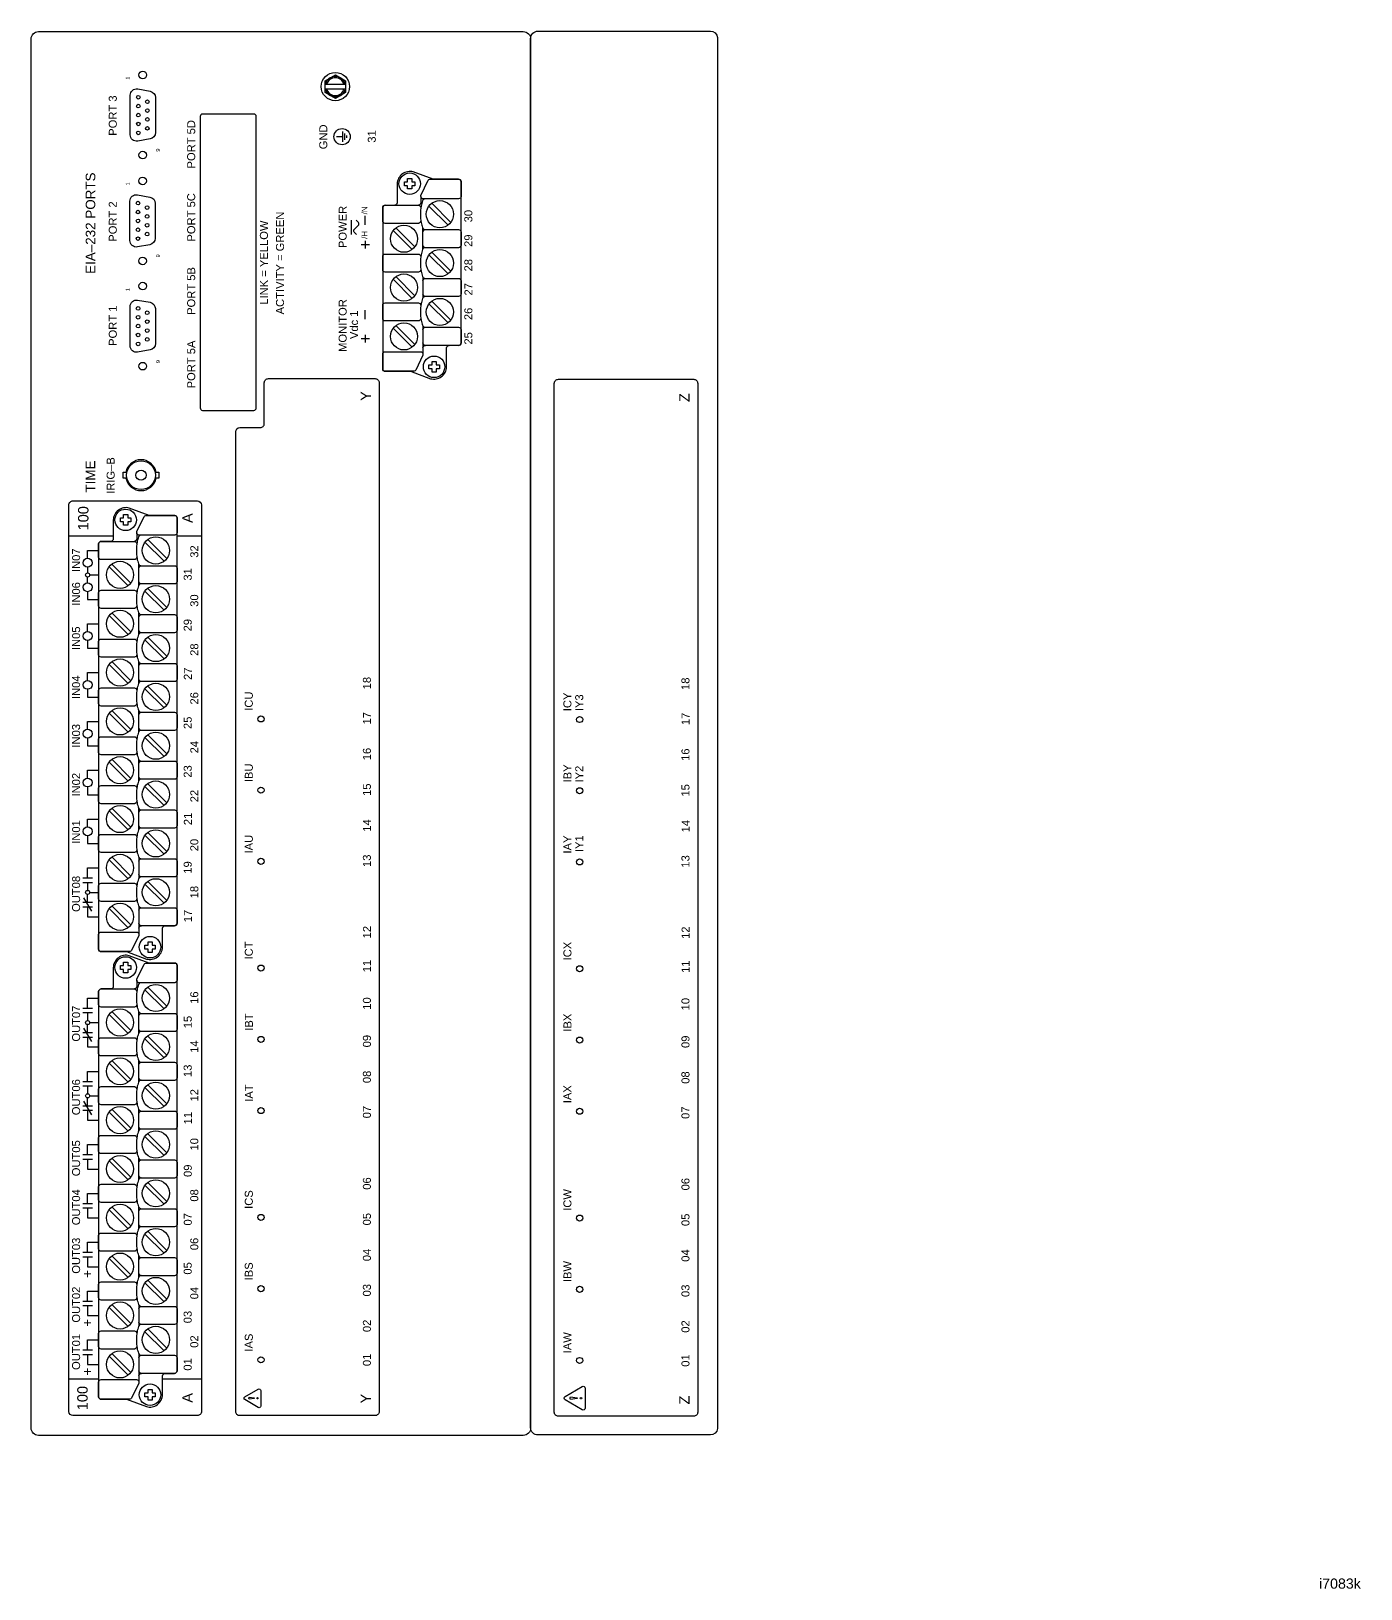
# Model space of a CAD drawing. Header units: inches. Extents: x 3.6 to 47, y 1 to 34.5.
# Drawn here: x 30.61 to 46.96, y 1.04 to 20.18 of the extents above; entities that cross this region are included whole.
import ezdxf
from ezdxf.enums import TextEntityAlignment as Align

# ---------------------------------------------------------------- set-up
doc = ezdxf.new("R2010")
doc.units = ezdxf.units.IN
doc.header["$MEASUREMENT"] = 0
doc.layers.add('5.0_____[DWG]', color=7, linetype='Continuous')
doc.styles.add('Arial', font='arial.ttf')

msp = doc.modelspace()

# ---------------------------------------------------------------- linework, layer by layer
at = {"layer": '5.0_____[DWG]', "flags": 128}
for points in [[(30.612, 3.014), (30.612, 20.084, -0.414214), (30.702, 20.174), (36.662, 20.174, -0.414214), (36.752, 20.084), (36.752, 3.014, -0.414214), (36.662, 2.924), (30.702, 2.924, -0.414214)], [(36.752, 3.02), (36.752, 20.09, -0.414214), (36.842, 20.18), (38.962, 20.18, -0.377572), (39.052, 20.1), (39.052, 3.01, -0.377563), (38.962, 2.93), (36.842, 2.93, -0.414214)], [(31.83, 18.906), (31.83, 19.391, -0.46318), (31.922, 19.469), (32.076, 19.441, -0.363045), (32.141, 19.364), (32.141, 18.933, -0.360245), (32.076, 18.856), (31.922, 18.828, -0.463312)], [(35.898, 18.333), (35.898, 18.149, -0.414214), (35.868, 18.119), (35.431, 18.119, -0.390527), (35.403, 18.149), (35.403, 18.161), (35.493, 18.347, -0.241514), (35.512, 18.36), (35.868, 18.36, -0.422157)], [(31.826, 17.606), (31.826, 18.09, -0.46318), (31.919, 18.168), (32.072, 18.141, -0.363045), (32.137, 18.063), (32.137, 17.633, -0.360245), (32.072, 17.555), (31.919, 17.528, -0.463312)], [(31.829, 16.313), (31.829, 16.797, -0.46318), (31.921, 16.875), (32.074, 16.848, -0.363045), (32.14, 16.77), (32.14, 16.34, -0.360245), (32.075, 16.262), (31.921, 16.235, -0.463312)], [(31.076, 3.218), (31.076, 14.358, -0.414222), (31.126, 14.408), (32.656, 14.408, -0.414132), (32.706, 14.358), (32.706, 3.218, -0.414295), (32.656, 3.168), (31.126, 3.168, -0.414205)], [(32.376, 9.187, 0.414213), (32.406, 9.217), (32.407, 14.198, 0.414214), (32.377, 14.228), (32.064, 14.228), (31.819, 14.319, 0.480048), (31.621, 14.174), (31.621, 13.94, -0.414214), (31.591, 13.91), (31.472, 13.91, 0.414212), (31.442, 13.88), (31.442, 13.88), (31.442, 8.899, 0.414215), (31.472, 8.869), (31.785, 8.869), (32.03, 8.778, 0.47859), (32.228, 8.923), (32.228, 9.157, -0.414214), (32.258, 9.187)], [(32.406, 14.202), (32.407, 14.017, -0.414214), (32.377, 13.987), (31.939, 13.987, -0.390527), (31.911, 14.017), (31.911, 14.03), (32.001, 14.215, -0.241514), (32.021, 14.228), (32.377, 14.228, -0.422157)], [(32.376, 3.687, 0.414213), (32.406, 3.717), (32.407, 8.698, 0.414214), (32.377, 8.728), (32.064, 8.728), (31.819, 8.819, 0.480048), (31.621, 8.674), (31.621, 8.44, -0.414214), (31.591, 8.41), (31.472, 8.41, 0.414212), (31.442, 8.38), (31.442, 8.38), (31.442, 3.399, 0.414215), (31.472, 3.369), (31.785, 3.369), (32.03, 3.278, 0.47859), (32.228, 3.423), (32.228, 3.657, -0.414214), (32.258, 3.687)], [(32.406, 8.702), (32.407, 8.517, -0.414214), (32.377, 8.487), (31.939, 8.487, -0.390527), (31.911, 8.517), (31.911, 8.53), (32.001, 8.715, -0.241514), (32.021, 8.728), (32.377, 8.728, -0.422157)]]:
    msp.add_lwpolyline(points, format="xyb", close=True, dxfattribs=at)
at = {"layer": '5.0_____[DWG]'}
msp.add_lwpolyline([(34.352, 19.354), (34.227, 19.426), (34.227, 19.571), (34.352, 19.643), (34.477, 19.571), (34.477, 19.426)], close=True, dxfattribs=at)
for points in [[(34.477, 19.525), (34.227, 19.525)], [(34.227, 19.471), (34.477, 19.471)], [(34.445, 18.883), (34.365, 18.883)], [(34.445, 18.821), (34.445, 18.946)], [(34.47, 18.844), (34.47, 18.923)], [(34.495, 18.869), (34.495, 18.898)], [(34.549, 17.681), (34.549, 17.859)], [(31.791, 14.685), (31.745, 14.685), (31.745, 14.761), (31.79, 14.761)], [(32.136, 14.761), (32.181, 14.761), (32.181, 14.685), (32.136, 14.685)]]:
    msp.add_lwpolyline(points, dxfattribs=at)
for points in [[(34.474, 19.525, 0.802179), (34.229, 19.525)], [(34.458, 19.525, 0.776676), (34.245, 19.525)], [(34.23, 19.471, 0.802175), (34.475, 19.471, 0.802175)], [(34.245, 19.471, 0.779376), (34.458, 19.471)], [(32.72, 15.52), (33.35, 15.52, 0.414164), (33.38, 15.55), (33.38, 19.13, 0.414197), (33.35, 19.16), (32.72, 19.16, 0.414263), (32.69, 19.13), (32.69, 15.55, 0.41423), (32.72, 15.52, 0.462293)], [(34.611, 17.681), (34.582, 17.711, -0.328455), (34.586, 17.745), (34.634, 17.793, 0.339292), (34.638, 17.827), (34.607, 17.859)], [(32.149, 14.761, 0.820361), (31.777, 14.761)], [(31.778, 14.685, 0.815611), (32.149, 14.685)]]:
    msp.add_lwpolyline(points, format="xyb", dxfattribs=at)
at = {"layer": '5.0_____[DWG]', "flags": 128}
for points in [[(35.868, 16.318, 0.414213), (35.898, 16.348), (35.898, 18.33, 0.414214), (35.868, 18.36), (35.555, 18.36), (35.31, 18.45, 0.480048), (35.112, 18.305), (35.112, 18.071, -0.414214), (35.082, 18.041)], [(35.403, 17.856), (35.403, 17.848, -0.414214), (35.373, 17.818), (34.964, 17.818, -0.414214), (34.934, 17.848), (34.934, 18.011, -0.414214), (34.964, 18.041), (35.373, 18.041, -0.414214), (35.403, 18.011), (35.403, 18.004)], [(34.964, 18.041, 0.414212), (34.934, 18.011), (34.934, 16.03, 0.414215), (34.964, 16), (35.277, 16), (35.522, 15.909, 0.47859), (35.72, 16.054), (35.72, 16.288, -0.414214), (35.75, 16.318)], [(35.403, 18.149), (35.403, 18.071, -0.414214), (35.373, 18.041)], [(35.451, 18.119, 0.127742), (35.435, 18.111, 0.081668), (35.425, 18.095, 0.0591), (35.406, 18.031, 0.034646), (35.399, 17.93, 0.03436), (35.406, 17.829, 0.0591), (35.425, 17.766, 0.081668), (35.435, 17.75, 0.191033), (35.459, 17.741)], [(35.429, 17.711, -0.414214), (35.459, 17.741), (35.868, 17.741, -0.414214), (35.898, 17.711), (35.898, 17.549, -0.414214), (35.868, 17.519), (35.459, 17.519, -0.414214), (35.429, 17.549)], [(35.403, 17.256), (35.403, 17.248, -0.414214), (35.373, 17.218), (34.964, 17.218, -0.414214), (34.934, 17.248), (34.934, 17.411, -0.414214), (34.964, 17.441), (35.373, 17.441, -0.414214), (35.403, 17.411), (35.403, 17.404)], [(35.459, 17.519, 0.191033), (35.435, 17.511, 0.081668), (35.425, 17.495, 0.0591), (35.406, 17.431, 0.034646), (35.399, 17.33, 0.03436), (35.406, 17.229, 0.0591), (35.425, 17.166, 0.081668), (35.435, 17.15, 0.191033), (35.459, 17.141)], [(35.429, 17.111, -0.414214), (35.459, 17.141), (35.868, 17.141, -0.414214), (35.898, 17.111), (35.898, 16.949, -0.414214), (35.868, 16.919), (35.459, 16.919, -0.414214), (35.429, 16.949)], [(35.459, 16.919, 0.191033), (35.435, 16.91, 0.081668), (35.425, 16.894, 0.0591), (35.406, 16.831, 0.034646), (35.399, 16.729, 0.03436), (35.406, 16.628, 0.0591), (35.425, 16.565, 0.081668), (35.435, 16.549, 0.191033), (35.459, 16.541)], [(35.403, 16.656), (35.403, 16.648, -0.414214), (35.373, 16.618), (34.964, 16.618, -0.414214), (34.934, 16.648), (34.934, 16.81, -0.414214), (34.964, 16.84), (35.373, 16.84, -0.414214), (35.403, 16.81), (35.403, 16.804)], [(35.429, 16.557), (35.429, 16.199), (35.34, 16.013, -0.241986), (35.32, 16), (34.964, 16, -0.422157), (34.934, 16.027), (34.934, 16.211, -0.414214), (34.964, 16.241), (35.401, 16.241, -0.390527), (35.429, 16.211)], [(35.429, 16.511, -0.414214), (35.459, 16.541), (35.868, 16.541, -0.414214), (35.898, 16.511), (35.898, 16.348, -0.414214), (35.868, 16.318), (35.459, 16.318, -0.414214), (35.429, 16.348)], [(35.429, 16.288, -0.414214), (35.459, 16.318)], [(33.529, 15.91), (34.84, 15.91, -0.414214), (34.89, 15.86), (34.89, 3.217, -0.414214), (34.84, 3.167), (33.178, 3.167, -0.414214), (33.128, 3.217), (33.128, 15.258, -0.411506), (33.178, 15.308), (33.429, 15.308, 0.415274), (33.479, 15.358), (33.479, 15.86, -0.415545), (33.529, 15.91)], [(31.911, 14.017), (31.911, 13.94, -0.414214), (31.881, 13.91)], [(31.959, 13.987, 0.127742), (31.944, 13.98, 0.081668), (31.934, 13.964, 0.0591), (31.914, 13.9, 0.034646), (31.907, 13.799, 0.03436), (31.914, 13.698, 0.0591), (31.934, 13.634, 0.081668), (31.944, 13.619, 0.191033), (31.968, 13.61)], [(31.911, 13.725), (31.911, 13.717, -0.414214), (31.881, 13.687), (31.472, 13.687, -0.414214), (31.442, 13.717), (31.442, 13.88, -0.414214), (31.472, 13.91), (31.881, 13.91, -0.414214), (31.911, 13.88), (31.911, 13.873)], [(31.938, 13.58, -0.414214), (31.968, 13.61), (32.376, 13.61, -0.414214), (32.406, 13.58), (32.406, 13.417, -0.414214), (32.376, 13.387), (31.968, 13.387, -0.414214), (31.938, 13.417)], [(31.911, 13.125), (31.911, 13.117, -0.414214), (31.881, 13.087), (31.472, 13.087, -0.414214), (31.442, 13.117), (31.442, 13.28, -0.414214), (31.472, 13.31), (31.881, 13.31, -0.414214), (31.911, 13.28), (31.911, 13.273)], [(31.968, 13.388, 0.191033), (31.944, 13.38, 0.081668), (31.934, 13.364, 0.0591), (31.914, 13.3, 0.034646), (31.907, 13.199, 0.03436), (31.914, 13.098, 0.0591), (31.934, 13.034, 0.081668), (31.944, 13.019, 0.191033), (31.968, 13.01)], [(31.938, 12.98, -0.414214), (31.968, 13.01), (32.376, 13.01, -0.414214), (32.406, 12.98), (32.406, 12.817, -0.414214), (32.376, 12.787), (31.968, 12.787, -0.414214), (31.938, 12.817)], [(31.911, 12.525), (31.911, 12.517, -0.414214), (31.881, 12.487), (31.472, 12.487, -0.414214), (31.442, 12.517), (31.442, 12.68, -0.414214), (31.472, 12.71), (31.881, 12.71, -0.414214), (31.911, 12.68), (31.911, 12.673)], [(31.968, 12.788, 0.191033), (31.944, 12.78, 0.081668), (31.934, 12.764, 0.0591), (31.914, 12.7, 0.034646), (31.907, 12.599, 0.03436), (31.914, 12.498, 0.0591), (31.934, 12.434, 0.081668), (31.944, 12.419, 0.191033), (31.968, 12.41)], [(31.938, 12.38, -0.414214), (31.968, 12.41), (32.376, 12.41, -0.414214), (32.406, 12.38), (32.406, 12.217, -0.414214), (32.376, 12.187), (31.968, 12.187, -0.414214), (31.938, 12.217)], [(31.911, 11.925), (31.911, 11.917, -0.414214), (31.881, 11.887), (31.472, 11.887, -0.414214), (31.442, 11.917), (31.442, 12.08, -0.414214), (31.472, 12.11), (31.881, 12.11, -0.414214), (31.911, 12.08), (31.911, 12.073)], [(31.968, 12.188, 0.191033), (31.944, 12.18, 0.081668), (31.934, 12.164, 0.0591), (31.914, 12.1, 0.034646), (31.907, 11.999, 0.03436), (31.914, 11.898, 0.0591), (31.934, 11.834, 0.081668), (31.944, 11.819, 0.191033), (31.968, 11.81)], [(31.938, 11.78, -0.414214), (31.968, 11.81), (32.376, 11.81, -0.414214), (32.406, 11.78), (32.406, 11.617, -0.414214), (32.376, 11.587), (31.968, 11.587, -0.414214), (31.938, 11.617)], [(31.911, 11.325), (31.911, 11.317, -0.414214), (31.881, 11.287), (31.472, 11.287, -0.414214), (31.442, 11.317), (31.442, 11.48, -0.414214), (31.472, 11.51), (31.881, 11.51, -0.414214), (31.911, 11.48), (31.911, 11.473)], [(31.968, 11.588, 0.191033), (31.944, 11.58, 0.081668), (31.934, 11.564, 0.0591), (31.914, 11.5, 0.034646), (31.907, 11.399, 0.03436), (31.914, 11.298, 0.0591), (31.934, 11.234, 0.081668), (31.944, 11.219, 0.191033), (31.968, 11.21)], [(31.938, 11.18, -0.414214), (31.968, 11.21), (32.376, 11.21, -0.414214), (32.406, 11.18), (32.406, 11.017, -0.414214), (32.376, 10.987), (31.968, 10.987, -0.414214), (31.938, 11.017)], [(31.968, 10.988, 0.191033), (31.944, 10.98, 0.081668), (31.934, 10.964, 0.0591), (31.914, 10.9, 0.034646), (31.907, 10.799, 0.03436), (31.914, 10.698, 0.0591), (31.934, 10.634, 0.081668), (31.944, 10.619, 0.191033), (31.968, 10.61)], [(31.911, 10.725), (31.911, 10.717, -0.414214), (31.881, 10.687), (31.472, 10.687, -0.414214), (31.442, 10.717), (31.442, 10.88, -0.414214), (31.472, 10.91), (31.881, 10.91, -0.414214), (31.911, 10.88), (31.911, 10.873)], [(31.938, 10.58, -0.414214), (31.968, 10.61), (32.376, 10.61, -0.414214), (32.406, 10.58), (32.406, 10.417, -0.414214), (32.376, 10.387), (31.968, 10.387, -0.414214), (31.938, 10.417)], [(31.968, 10.388, 0.191033), (31.944, 10.38, 0.081668), (31.934, 10.364, 0.0591), (31.914, 10.3, 0.034646), (31.907, 10.199, 0.03436), (31.914, 10.098, 0.0591), (31.934, 10.034, 0.081668), (31.944, 10.019, 0.191033), (31.968, 10.01)], [(31.911, 10.125), (31.911, 10.117, -0.414214), (31.881, 10.087), (31.472, 10.087, -0.414214), (31.442, 10.117), (31.442, 10.28, -0.414214), (31.472, 10.31), (31.881, 10.31, -0.414214), (31.911, 10.28), (31.911, 10.273)], [(31.938, 9.98, -0.414214), (31.968, 10.01), (32.376, 10.01, -0.414214), (32.406, 9.98), (32.406, 9.817, -0.414214), (32.376, 9.787), (31.968, 9.787, -0.414214), (31.938, 9.817)], [(31.968, 9.787, 0.191033), (31.944, 9.779, 0.081668), (31.934, 9.763, 0.0591), (31.914, 9.699, 0.034646), (31.907, 9.598, 0.03436), (31.914, 9.497, 0.0591), (31.934, 9.433, 0.081668), (31.944, 9.418, 0.191033), (31.968, 9.409)], [(31.911, 9.524), (31.911, 9.516, -0.414214), (31.881, 9.486), (31.472, 9.486, -0.414214), (31.442, 9.516), (31.442, 9.679, -0.414214), (31.472, 9.709), (31.881, 9.709, -0.414214), (31.911, 9.679), (31.911, 9.672)], [(31.938, 9.426), (31.938, 9.068), (31.848, 8.882, -0.241986), (31.828, 8.869), (31.472, 8.869, -0.422157), (31.442, 8.896), (31.442, 9.08, -0.414214), (31.472, 9.11), (31.909, 9.11, -0.390527), (31.938, 9.08)], [(31.938, 9.379, -0.414214), (31.968, 9.409), (32.376, 9.409, -0.414214), (32.406, 9.379), (32.406, 9.217, -0.414214), (32.376, 9.187), (31.968, 9.187, -0.414214), (31.938, 9.217)], [(31.938, 9.157, -0.414214), (31.968, 9.187)], [(31.911, 8.517), (31.911, 8.44, -0.414214), (31.881, 8.41)], [(31.959, 8.487, 0.127742), (31.944, 8.48, 0.081668), (31.934, 8.464, 0.0591), (31.914, 8.4, 0.034646), (31.907, 8.299, 0.03436), (31.914, 8.198, 0.0591), (31.934, 8.134, 0.081668), (31.944, 8.119, 0.191033), (31.968, 8.11)], [(31.911, 8.225), (31.911, 8.217, -0.414214), (31.881, 8.187), (31.472, 8.187, -0.414214), (31.442, 8.217), (31.442, 8.38, -0.414214), (31.472, 8.41), (31.881, 8.41, -0.414214), (31.911, 8.38), (31.911, 8.373)], [(31.938, 8.08, -0.414214), (31.968, 8.11), (32.376, 8.11, -0.414214), (32.406, 8.08), (32.406, 7.917, -0.414214), (32.376, 7.887), (31.968, 7.887, -0.414214), (31.938, 7.917)], [(31.968, 7.888, 0.191033), (31.944, 7.88, 0.081668), (31.934, 7.864, 0.0591), (31.914, 7.8, 0.034646), (31.907, 7.699, 0.03436), (31.914, 7.598, 0.0591), (31.934, 7.534, 0.081668), (31.944, 7.519, 0.191033), (31.968, 7.51)], [(31.911, 7.625), (31.911, 7.617, -0.414214), (31.881, 7.587), (31.472, 7.587, -0.414214), (31.442, 7.617), (31.442, 7.78, -0.414214), (31.472, 7.81), (31.881, 7.81, -0.414214), (31.911, 7.78), (31.911, 7.773)], [(31.938, 7.48, -0.414214), (31.968, 7.51), (32.376, 7.51, -0.414214), (32.406, 7.48), (32.406, 7.317, -0.414214), (32.376, 7.287), (31.968, 7.287, -0.414214), (31.938, 7.317)], [(31.968, 7.288, 0.191033), (31.944, 7.28, 0.081668), (31.934, 7.264, 0.0591), (31.914, 7.2, 0.034646), (31.907, 7.099, 0.03436), (31.914, 6.998, 0.0591), (31.934, 6.934, 0.081668), (31.944, 6.919, 0.191033), (31.968, 6.91)], [(31.911, 7.025), (31.911, 7.017, -0.414214), (31.881, 6.987), (31.472, 6.987, -0.414214), (31.442, 7.017), (31.442, 7.18, -0.414214), (31.472, 7.21), (31.881, 7.21, -0.414214), (31.911, 7.18), (31.911, 7.173)], [(31.938, 6.88, -0.414214), (31.968, 6.91), (32.376, 6.91, -0.414214), (32.406, 6.88), (32.406, 6.717, -0.414214), (32.376, 6.687), (31.968, 6.687, -0.414214), (31.938, 6.717)], [(31.911, 6.425), (31.911, 6.417, -0.414214), (31.881, 6.387), (31.472, 6.387, -0.414214), (31.442, 6.417), (31.442, 6.58, -0.414214), (31.472, 6.61), (31.881, 6.61, -0.414214), (31.911, 6.58), (31.911, 6.573)], [(31.968, 6.688, 0.191033), (31.944, 6.68, 0.081668), (31.934, 6.664, 0.0591), (31.914, 6.6, 0.034646), (31.907, 6.499, 0.03436), (31.914, 6.398, 0.0591), (31.934, 6.334, 0.081668), (31.944, 6.319, 0.191033), (31.968, 6.31)], [(31.938, 6.28, -0.414214), (31.968, 6.31), (32.376, 6.31, -0.414214), (32.406, 6.28), (32.406, 6.117, -0.414214), (32.376, 6.087), (31.968, 6.087, -0.414214), (31.938, 6.117)], [(31.911, 5.825), (31.911, 5.817, -0.414214), (31.881, 5.787), (31.472, 5.787, -0.414214), (31.442, 5.817), (31.442, 5.98, -0.414214), (31.472, 6.01), (31.881, 6.01, -0.414214), (31.911, 5.98), (31.911, 5.973)], [(31.968, 6.088, 0.191033), (31.944, 6.08, 0.081668), (31.934, 6.064, 0.0591), (31.914, 6, 0.034646), (31.907, 5.899, 0.03436), (31.914, 5.798, 0.0591), (31.934, 5.734, 0.081668), (31.944, 5.719, 0.191033), (31.968, 5.71)], [(31.938, 5.68, -0.414214), (31.968, 5.71), (32.376, 5.71, -0.414214), (32.406, 5.68), (32.406, 5.517, -0.414214), (32.376, 5.487), (31.968, 5.487, -0.414214), (31.938, 5.517)], [(31.911, 5.225), (31.911, 5.217, -0.414214), (31.881, 5.187), (31.472, 5.187, -0.414214), (31.442, 5.217), (31.442, 5.38, -0.414214), (31.472, 5.41), (31.881, 5.41, -0.414214), (31.911, 5.38), (31.911, 5.373)], [(31.968, 5.488, 0.191033), (31.944, 5.48, 0.081668), (31.934, 5.464, 0.0591), (31.914, 5.4, 0.034646), (31.907, 5.299, 0.03436), (31.914, 5.198, 0.0591), (31.934, 5.134, 0.081668), (31.944, 5.119, 0.191033), (31.968, 5.11)], [(31.938, 5.08, -0.414214), (31.968, 5.11), (32.376, 5.11, -0.414214), (32.406, 5.08), (32.406, 4.917, -0.414214), (32.376, 4.887), (31.968, 4.887, -0.414214), (31.938, 4.917)], [(31.911, 4.625), (31.911, 4.617, -0.414214), (31.881, 4.587), (31.472, 4.587, -0.414214), (31.442, 4.617), (31.442, 4.78, -0.414214), (31.472, 4.81), (31.881, 4.81, -0.414214), (31.911, 4.78), (31.911, 4.773)], [(31.968, 4.888, 0.191033), (31.944, 4.88, 0.081668), (31.934, 4.864, 0.0591), (31.914, 4.8, 0.034646), (31.907, 4.699, 0.03436), (31.914, 4.598, 0.0591), (31.934, 4.534, 0.081668), (31.944, 4.519, 0.191033), (31.968, 4.51)], [(31.938, 4.48, -0.414214), (31.968, 4.51), (32.376, 4.51, -0.414214), (32.406, 4.48), (32.406, 4.317, -0.414214), (32.376, 4.287), (31.968, 4.287, -0.414214), (31.938, 4.317)], [(31.968, 4.287, 0.191033), (31.944, 4.279, 0.081668), (31.934, 4.263, 0.0591), (31.914, 4.199, 0.034646), (31.907, 4.098, 0.03436), (31.914, 3.997, 0.0591), (31.934, 3.934, 0.081668), (31.944, 3.918, 0.191033), (31.968, 3.909)], [(31.911, 4.024), (31.911, 4.016, -0.414214), (31.881, 3.986), (31.472, 3.986, -0.414214), (31.442, 4.016), (31.442, 4.179, -0.414214), (31.472, 4.209), (31.881, 4.209, -0.414214), (31.911, 4.179), (31.911, 4.172)], [(31.938, 3.926), (31.938, 3.568), (31.848, 3.382, -0.241986), (31.828, 3.369), (31.472, 3.369, -0.422157), (31.442, 3.396), (31.442, 3.58, -0.414214), (31.472, 3.61), (31.909, 3.61, -0.390527), (31.938, 3.58)], [(31.938, 3.879, -0.414214), (31.968, 3.909), (32.376, 3.909, -0.414214), (32.406, 3.879), (32.406, 3.717, -0.414214), (32.376, 3.687), (31.968, 3.687, -0.414214), (31.938, 3.717)], [(31.938, 3.657, -0.414214), (31.968, 3.687)]]:
    msp.add_lwpolyline(points, format="xyb", dxfattribs=at)
for points in [[(35.241, 18.28), (35.201, 18.28), (35.201, 18.33), (35.241, 18.33), (35.241, 18.37), (35.291, 18.37), (35.291, 18.33), (35.331, 18.33), (35.331, 18.28), (35.291, 18.28), (35.291, 18.24), (35.241, 18.24)], [(35.541, 16.03), (35.501, 16.03), (35.501, 16.08), (35.541, 16.08), (35.541, 16.12), (35.591, 16.12), (35.591, 16.08), (35.631, 16.08), (35.631, 16.03), (35.591, 16.03), (35.591, 15.99), (35.541, 15.99)], [(31.749, 14.149), (31.709, 14.149), (31.709, 14.199), (31.749, 14.199), (31.749, 14.239), (31.799, 14.239), (31.799, 14.199), (31.839, 14.199), (31.839, 14.149), (31.799, 14.149), (31.799, 14.109), (31.749, 14.109)], [(32.05, 8.899), (32.009, 8.899), (32.009, 8.949), (32.05, 8.949), (32.05, 8.989), (32.1, 8.989), (32.1, 8.949), (32.139, 8.949), (32.139, 8.899), (32.1, 8.899), (32.1, 8.858), (32.05, 8.858)], [(31.749, 8.649), (31.709, 8.649), (31.709, 8.699), (31.749, 8.699), (31.749, 8.739), (31.799, 8.739), (31.799, 8.699), (31.839, 8.699), (31.839, 8.649), (31.799, 8.649), (31.799, 8.609), (31.749, 8.609)], [(32.05, 3.399), (32.009, 3.399), (32.009, 3.449), (32.05, 3.449), (32.05, 3.489), (32.1, 3.489), (32.1, 3.449), (32.139, 3.449), (32.139, 3.399), (32.1, 3.399), (32.1, 3.358), (32.05, 3.358)]]:
    msp.add_lwpolyline(points, close=True, dxfattribs=at)
for points in [[(35.429, 18.119), (35.429, 18.102)], [(35.503, 18.03), (35.737, 17.796)], [(35.537, 18.064), (35.771, 17.83)], [(35.062, 17.73), (35.297, 17.496)], [(35.096, 17.763), (35.33, 17.529)], [(35.429, 17.503), (35.429, 17.758)], [(35.503, 17.43), (35.737, 17.196)], [(35.537, 17.464), (35.771, 17.23)], [(35.062, 17.13), (35.297, 16.896)], [(35.096, 17.163), (35.33, 16.929)], [(35.429, 17.158), (35.429, 16.902)], [(35.537, 16.863), (35.771, 16.629)], [(35.503, 16.83), (35.737, 16.595)], [(35.062, 16.529), (35.297, 16.295)], [(35.096, 16.562), (35.33, 16.328)], [(31.076, 13.979), (31.621, 13.979)], [(31.937, 13.988), (31.937, 13.97)], [(32.407, 13.979), (32.706, 13.979)], [(31.306, 13.702), (31.306, 13.797), (31.442, 13.797)], [(32.012, 13.899), (32.246, 13.665)], [(32.045, 13.933), (32.279, 13.698)], [(31.306, 13.592), (31.306, 13.522)], [(31.571, 13.598), (31.805, 13.364)], [(31.604, 13.632), (31.838, 13.398)], [(31.938, 13.372), (31.938, 13.627)], [(31.306, 13.402), (31.306, 13.472)], [(31.331, 13.497), (31.442, 13.497)], [(31.306, 13.292), (31.306, 13.197), (31.442, 13.197)], [(32.012, 13.299), (32.246, 13.065)], [(32.045, 13.332), (32.279, 13.098)], [(31.604, 13.032), (31.838, 12.798)], [(31.938, 12.772), (31.938, 13.027)], [(31.306, 12.802), (31.306, 12.897), (31.442, 12.897)], [(31.571, 12.998), (31.805, 12.764)], [(31.306, 12.692), (31.306, 12.597), (31.442, 12.597)], [(32.012, 12.699), (32.246, 12.465)], [(32.045, 12.732), (32.279, 12.498)], [(31.306, 12.202), (31.306, 12.297), (31.442, 12.297)], [(31.571, 12.398), (31.805, 12.164)], [(31.604, 12.432), (31.838, 12.198)], [(31.938, 12.172), (31.938, 12.427)], [(31.306, 12.092), (31.306, 11.997), (31.442, 11.997)], [(32.012, 12.099), (32.246, 11.865)], [(32.045, 12.132), (32.279, 11.898)], [(31.306, 11.602), (31.306, 11.697), (31.442, 11.697)], [(31.571, 11.798), (31.805, 11.564)], [(31.604, 11.832), (31.838, 11.598)], [(31.938, 11.572), (31.938, 11.827)], [(31.306, 11.492), (31.306, 11.397), (31.442, 11.397)], [(32.012, 11.499), (32.246, 11.265)], [(32.045, 11.532), (32.279, 11.298)], [(31.571, 11.198), (31.805, 10.964)], [(31.604, 11.232), (31.838, 10.998)], [(31.938, 10.972), (31.938, 11.227)], [(31.306, 11.002), (31.306, 11.097), (31.442, 11.097)], [(32.045, 10.932), (32.279, 10.698)], [(31.306, 10.892), (31.306, 10.797), (31.442, 10.797)], [(32.012, 10.899), (32.246, 10.665)], [(31.571, 10.598), (31.805, 10.364)], [(31.604, 10.632), (31.838, 10.398)], [(31.938, 10.372), (31.938, 10.627)], [(31.306, 10.402), (31.306, 10.497), (31.442, 10.497)], [(31.306, 10.292), (31.306, 10.197), (31.442, 10.197)], [(32.012, 10.299), (32.246, 10.065)], [(32.045, 10.332), (32.279, 10.098)], [(31.571, 9.998), (31.805, 9.764)], [(31.604, 10.032), (31.838, 9.798)], [(31.938, 10.027), (31.938, 9.771)], [(31.246, 9.775), (31.366, 9.775)], [(31.306, 9.775), (31.306, 9.897), (31.442, 9.897)], [(31.246, 9.719), (31.366, 9.719)], [(31.306, 9.719), (31.306, 9.622)], [(31.306, 9.475), (31.306, 9.572)], [(31.331, 9.597), (31.442, 9.597)], [(32.012, 9.698), (32.246, 9.464)], [(32.045, 9.732), (32.279, 9.498)], [(31.246, 9.475), (31.366, 9.475)], [(31.246, 9.419), (31.366, 9.419)], [(31.256, 9.53), (31.356, 9.365)], [(31.306, 9.419), (31.306, 9.297), (31.442, 9.297)], [(31.571, 9.398), (31.805, 9.163)], [(31.604, 9.431), (31.838, 9.197)], [(31.937, 8.488), (31.937, 8.471)], [(32.045, 8.433), (32.279, 8.198)], [(31.306, 8.175), (31.306, 8.297), (31.442, 8.297)], [(32.012, 8.399), (32.246, 8.165)], [(31.246, 8.175), (31.366, 8.175)], [(31.246, 8.119), (31.366, 8.119)], [(31.306, 8.119), (31.306, 8.022)], [(31.571, 8.098), (31.805, 7.864)], [(31.604, 8.132), (31.838, 7.898)], [(31.938, 7.872), (31.938, 8.127)], [(31.246, 7.875), (31.366, 7.875)], [(31.256, 7.93), (31.356, 7.765)], [(31.306, 7.875), (31.306, 7.972)], [(31.331, 7.997), (31.442, 7.997)], [(31.246, 7.819), (31.366, 7.819)], [(31.306, 7.819), (31.306, 7.697), (31.442, 7.697)], [(32.012, 7.799), (32.246, 7.565)], [(32.045, 7.832), (32.279, 7.598)], [(31.571, 7.498), (31.805, 7.264)], [(31.604, 7.532), (31.838, 7.298)], [(31.938, 7.272), (31.938, 7.527)], [(31.246, 7.275), (31.366, 7.275)], [(31.306, 7.275), (31.306, 7.397), (31.442, 7.397)], [(31.246, 7.219), (31.366, 7.219)], [(31.306, 7.219), (31.306, 7.122)], [(31.331, 7.097), (31.442, 7.097)], [(32.012, 7.199), (32.246, 6.965)], [(32.045, 7.232), (32.279, 6.998)], [(31.246, 6.975), (31.366, 6.975)], [(31.246, 6.919), (31.366, 6.919)], [(31.256, 7.03), (31.356, 6.865)], [(31.306, 6.975), (31.306, 7.072)], [(31.306, 6.919), (31.306, 6.797), (31.442, 6.797)], [(31.571, 6.898), (31.805, 6.664)], [(31.604, 6.932), (31.838, 6.698)], [(31.938, 6.672), (31.938, 6.927)], [(32.012, 6.599), (32.246, 6.365)], [(32.045, 6.632), (32.279, 6.398)], [(31.246, 6.375), (31.366, 6.375)], [(31.246, 6.319), (31.366, 6.319)], [(31.306, 6.375), (31.306, 6.497), (31.442, 6.497)], [(31.306, 6.319), (31.306, 6.197), (31.442, 6.197)], [(31.604, 6.332), (31.838, 6.098)], [(31.938, 6.072), (31.938, 6.327)], [(31.571, 6.298), (31.805, 6.064)], [(32.012, 5.999), (32.246, 5.765)], [(32.045, 6.032), (32.279, 5.798)], [(31.246, 5.775), (31.366, 5.775)], [(31.306, 5.775), (31.306, 5.897), (31.442, 5.897)], [(31.246, 5.719), (31.366, 5.719)], [(31.306, 5.719), (31.306, 5.597), (31.442, 5.597)], [(31.571, 5.698), (31.805, 5.464)], [(31.604, 5.732), (31.838, 5.498)], [(31.938, 5.472), (31.938, 5.727)], [(32.012, 5.399), (32.246, 5.165)], [(32.045, 5.432), (32.279, 5.198)], [(31.246, 5.175), (31.366, 5.175)], [(31.306, 5.175), (31.306, 5.297), (31.442, 5.297)], [(31.246, 5.119), (31.366, 5.119)], [(31.306, 5.119), (31.306, 4.997), (31.442, 4.997)], [(31.571, 5.098), (31.805, 4.864)], [(31.604, 5.132), (31.838, 4.898)], [(31.938, 4.872), (31.938, 5.127)], [(32.012, 4.799), (32.246, 4.565)], [(32.045, 4.832), (32.279, 4.598)], [(31.306, 4.575), (31.306, 4.697), (31.442, 4.697)], [(31.246, 4.575), (31.366, 4.575)], [(31.246, 4.519), (31.366, 4.519)], [(31.306, 4.519), (31.306, 4.397), (31.442, 4.397)], [(31.571, 4.498), (31.805, 4.264)], [(31.604, 4.532), (31.838, 4.298)], [(31.938, 4.527), (31.938, 4.271)], [(32.045, 4.232), (32.279, 3.998)], [(31.306, 3.975), (31.306, 4.097), (31.442, 4.097)], [(32.012, 4.198), (32.246, 3.964)], [(31.246, 3.975), (31.366, 3.975)], [(31.246, 3.919), (31.366, 3.919)], [(31.306, 3.919), (31.306, 3.797), (31.442, 3.797)], [(31.571, 3.898), (31.805, 3.663)], [(31.604, 3.931), (31.838, 3.697)], [(31.076, 3.618), (31.442, 3.618)], [(32.228, 3.618), (32.706, 3.618)]]:
    msp.add_lwpolyline(points, dxfattribs=at)
at = {"layer": '5.0_____[DWG]', "linetype": 'Continuous', "flags": 128}
msp.add_lwpolyline([(37.044, 3.209), (37.044, 15.852, -0.414214), (37.094, 15.902), (38.757, 15.902, -0.414214), (38.807, 15.852), (38.807, 3.209, -0.414214), (38.757, 3.159), (37.094, 3.159, -0.414214)], format="xyb", close=True, dxfattribs=at)
at = {"layer": '5.0_____[DWG]'}
for points in [[(33.239, 3.398), (33.404, 3.494, -0.555022), (33.435, 3.476), (33.435, 3.285, -0.555022), (33.404, 3.267), (33.239, 3.364, -0.531445)], [(37.176, 3.404), (37.385, 3.526, -0.555022), (37.424, 3.504), (37.424, 3.261, -0.555022), (37.385, 3.239), (37.176, 3.361, -0.531445)], [(33.293, 3.368, -0.299493), (33.293, 3.394), (33.355, 3.384), (33.355, 3.383), (33.355, 3.379), (33.355, 3.378), (33.293, 3.368)], [(37.244, 3.366, -0.299493), (37.244, 3.399), (37.323, 3.386), (37.323, 3.385), (37.323, 3.38), (37.323, 3.379), (37.244, 3.366)]]:
    msp.add_lwpolyline(points, format="xyb", close=True, dxfattribs=at)
for centre, radius in [((31.985, 19.641), 0.047), ((34.352, 19.498), 0.174), ((31.93, 19.367), 0.0225), ((32.041, 19.312), 0.0225), ((31.93, 19.258), 0.0225), ((31.93, 19.148), 0.0225), ((32.041, 19.203), 0.0225), ((31.93, 19.039), 0.0225), ((31.93, 18.93), 0.0225), ((32.041, 19.094), 0.0225), ((32.041, 18.985), 0.0225), ((34.435, 18.883), 0.1), ((31.985, 18.657), 0.047), ((31.982, 18.34), 0.047), ((35.266, 18.305), 0.132), ((31.926, 18.066), 0.0225), ((32.038, 18.012), 0.0225), ((35.637, 17.93), 0.167), ((31.926, 17.957), 0.0225), ((31.926, 17.848), 0.0225), ((32.038, 17.903), 0.0225), ((32.038, 17.794), 0.0225), ((31.926, 17.739), 0.0225), ((31.926, 17.63), 0.0225), ((32.038, 17.685), 0.0225), ((35.196, 17.629), 0.167), ((35.637, 17.33), 0.167), ((31.982, 17.356), 0.047), ((31.984, 17.047), 0.047), ((35.196, 17.029), 0.167), ((35.637, 16.729), 0.167), ((31.928, 16.773), 0.0225), ((31.928, 16.664), 0.0225), ((32.04, 16.719), 0.0225), ((31.928, 16.555), 0.0225), ((31.928, 16.446), 0.0225), ((32.04, 16.61), 0.0225), ((32.04, 16.501), 0.0225), ((35.196, 16.429), 0.167), ((31.928, 16.337), 0.0225), ((32.04, 16.392), 0.0225), ((31.984, 16.063), 0.047), ((35.566, 16.055), 0.132), ((31.963, 14.724), 0.177), ((31.963, 14.724), 0.0625), ((31.774, 14.174), 0.132), ((32.146, 13.799), 0.167), ((31.306, 13.647), 0.055), ((31.705, 13.498), 0.167), ((31.306, 13.347), 0.055), ((31.306, 13.497), 0.025), ((32.146, 13.199), 0.167), ((31.705, 12.898), 0.167), ((31.306, 12.747), 0.055), ((32.146, 12.599), 0.167), ((31.705, 12.298), 0.167), ((31.306, 12.147), 0.055), ((32.146, 11.999), 0.167), ((31.705, 11.698), 0.167), ((31.306, 11.547), 0.055), ((32.146, 11.399), 0.167), ((31.705, 11.098), 0.167), ((31.306, 10.947), 0.055), ((32.146, 10.799), 0.167), ((31.705, 10.498), 0.167), ((31.306, 10.347), 0.055), ((32.146, 10.199), 0.167), ((31.705, 9.898), 0.167), ((32.146, 9.598), 0.167), ((31.306, 9.597), 0.025), ((31.705, 9.297), 0.167), ((32.074, 8.924), 0.132), ((31.774, 8.674), 0.132), ((32.146, 8.299), 0.167), ((31.705, 7.998), 0.167), ((31.306, 7.997), 0.025), ((32.146, 7.699), 0.167), ((31.705, 7.398), 0.167), ((31.306, 7.097), 0.025), ((32.146, 7.099), 0.167), ((31.705, 6.798), 0.167), ((32.146, 6.499), 0.167), ((31.705, 6.198), 0.167), ((32.146, 5.899), 0.167), ((31.705, 5.598), 0.167), ((32.146, 5.299), 0.167), ((31.705, 4.998), 0.167), ((32.146, 4.699), 0.167), ((31.705, 4.398), 0.167), ((32.146, 4.098), 0.167), ((31.705, 3.797), 0.167), ((32.074, 3.424), 0.132), ((33.395, 3.381), 0.00744), ((37.373, 3.382), 0.00944)]:
    msp.add_circle(centre, radius, dxfattribs=at)
at = {"layer": '5.0_____[DWG]', "linetype": 'Continuous'}
for centre in [(33.438, 11.729), (37.355, 11.721), (33.438, 10.853), (37.355, 10.845), (33.438, 9.979), (37.355, 9.971), (33.438, 8.666), (37.355, 8.658), (33.438, 7.79), (37.355, 7.782), (33.438, 6.916), (37.355, 6.908), (33.438, 5.603), (37.355, 5.595), (33.438, 4.727), (37.355, 4.719), (33.438, 3.853), (37.355, 3.845)]:
    msp.add_circle(centre, 0.0375, dxfattribs=at)

# ---------------------------------------------------------------- texts
at = {"layer": '5.0_____[DWG]', "style": 'Arial'}
for s, height, p in [('1', 0.0492, (31.825, 19.583)), ('1', 0.0492, (31.825, 19.583)), ('PORT 3', 0.0983, (31.665, 18.894)), ('PORT 5D', 0.0983, (32.629, 18.492)), ('GND', 0.0983, (34.253, 18.728)), ('31', 0.0983, (34.849, 18.809)), ('9', 0.0492, (32.196, 18.699)), ('9', 0.0492, (32.196, 18.699)), ('EIA–232 PORTS', 0.118, (31.401, 17.197)), ('1', 0.0492, (31.825, 18.283)), ('1', 0.0492, (31.825, 18.283)), ('PORT 5C', 0.0983, (32.629, 17.594)), ('PORT 2', 0.0983, (31.665, 17.592)), ('POWER', 0.0983, (34.491, 17.514)), ('/N', 0.0688, (34.744, 17.929)), ('LINK = YELLOW', 0.09833, (33.523, 16.818)), ('ACTIVITY = GREEN', 0.09833, (33.721, 16.699)), ('–', 0.147, (34.771, 17.798)), ('30', 0.0983, (36.036, 17.83)), ('/H', 0.0688, (34.744, 17.628)), ('29', 0.0983, (36.036, 17.528)), ('9', 0.0492, (32.196, 17.399)), ('9', 0.0492, (32.196, 17.399)), ('+', 0.147, (34.792, 17.497)), ('PORT 5B', 0.0983, (32.629, 16.693)), ('28', 0.0983, (36.036, 17.227)), ('27', 0.0983, (36.038, 16.931)), ('1', 0.0492, (31.825, 16.983)), ('1', 0.0492, (31.825, 16.983)), ('MONITOR', 0.0983, (34.491, 16.238)), ('PORT 1', 0.0983, (31.665, 16.312)), ('Vdc 1', 0.0983, (34.63, 16.396)), ('–', 0.147, (34.77, 16.638)), ('26', 0.0983, (36.036, 16.629)), ('25', 0.0983, (36.036, 16.328)), ('PORT 5A', 0.0983, (32.629, 15.79)), ('+', 0.147, (34.791, 16.341)), ('9', 0.0492, (32.196, 16.099)), ('9', 0.0492, (32.196, 16.099)), ('Y', 0.128, (34.79, 15.636)), ('Z', 0.128, (38.707, 15.622)), ('IRIG–B', 0.0983, (31.639, 14.494)), ('TIME', 0.118, (31.4, 14.51)), ('100', 0.1278, (31.317, 14.045)), ('A', 0.128, (32.598, 14.136)), ('IN07', 0.0983, (31.214, 13.533)), ('32', 0.0983, (32.667, 13.709)), ('IN06', 0.0983, (31.214, 13.119)), ('31', 0.0983, (32.586, 13.428)), ('30', 0.0983, (32.667, 13.106)), ('IN05', 0.0983, (31.214, 12.574)), ('29', 0.0983, (32.586, 12.804)), ('28', 0.0983, (32.667, 12.503)), ('IN04', 0.0983, (31.214, 11.972)), ('27', 0.0983, (32.588, 12.207)), ('18', 0.0983, (34.789, 12.092)), ('18', 0.0983, (38.705, 12.084)), ('26', 0.0983, (32.667, 11.905)), ('ICU', 0.0983, (33.337, 11.828)), ('ICY', 0.0983, (37.254, 11.823)), ('IY3', 0.0983, (37.399, 11.824)), ('25', 0.0983, (32.586, 11.604)), ('17', 0.0983, (34.79, 11.66)), ('17', 0.0983, (38.707, 11.652)), ('IN03', 0.0983, (31.214, 11.376)), ('24', 0.0983, (32.668, 11.305)), ('16', 0.0983, (34.789, 11.22)), ('16', 0.0983, (38.705, 11.212)), ('23', 0.0983, (32.586, 11.006)), ('IBU', 0.0983, (33.337, 10.951)), ('IBY', 0.0983, (37.255, 10.948)), ('IY2', 0.0983, (37.4, 10.947)), ('IN02', 0.0983, (31.214, 10.775)), ('15', 0.0983, (34.789, 10.782)), ('15', 0.0983, (38.705, 10.774)), ('22', 0.0983, (32.668, 10.704)), ('21', 0.0983, (32.588, 10.423)), ('IN01', 0.0983, (31.214, 10.194)), ('14', 0.0983, (34.79, 10.343)), ('14', 0.0983, (38.707, 10.335)), ('20', 0.0983, (32.667, 10.102)), ('IAU', 0.0983, (33.337, 10.075)), ('IAY', 0.0983, (37.255, 10.074)), ('IY1', 0.0983, (37.4, 10.092)), ('19', 0.0983, (32.586, 9.827)), ('13', 0.0983, (34.789, 9.909)), ('13', 0.0983, (38.705, 9.901)), ('OUT08', 0.0983, (31.214, 9.357)), ('18', 0.0983, (32.667, 9.524)), ('17', 0.0983, (32.588, 9.23)), ('12', 0.0983, (34.79, 9.032)), ('12', 0.0983, (38.707, 9.025)), ('ICT', 0.0983, (33.337, 8.772)), ('ICX', 0.0983, (37.254, 8.761)), ('11', 0.0983, (34.79, 8.615)), ('11', 0.0983, (38.707, 8.607)), ('16', 0.0983, (32.667, 8.227)), ('10', 0.0983, (34.789, 8.155)), ('10', 0.0983, (38.705, 8.147)), ('OUT07', 0.0983, (31.214, 7.763)), ('15', 0.0983, (32.587, 7.927)), ('IBT', 0.0983, (33.339, 7.897)), ('IBX', 0.0983, (37.255, 7.886)), ('14', 0.0983, (32.668, 7.625)), ('09', 0.0983, (34.789, 7.693)), ('09', 0.0983, (38.705, 7.685)), ('13', 0.0983, (32.586, 7.328)), ('OUT06', 0.0983, (31.214, 6.859)), ('08', 0.0983, (34.789, 7.253)), ('08', 0.0983, (38.705, 7.245)), ('12', 0.0983, (32.668, 7.027)), ('IAT', 0.0983, (33.339, 7.024)), ('IAX', 0.0983, (37.255, 7.006)), ('11', 0.0983, (32.588, 6.747)), ('07', 0.0983, (34.789, 6.821)), ('07', 0.0983, (38.705, 6.813)), ('OUT05', 0.0983, (31.214, 6.109)), ('10', 0.0983, (32.667, 6.425)), ('09', 0.0983, (32.587, 6.1)), ('OUT04', 0.0983, (31.214, 5.507)), ('08', 0.0983, (32.667, 5.797)), ('06', 0.0983, (34.789, 5.943)), ('ICW', 0.0983, (37.254, 5.684)), ('06', 0.0983, (38.705, 5.935)), ('ICS', 0.0983, (33.337, 5.708)), ('07', 0.0983, (32.587, 5.503)), ('05', 0.0983, (34.789, 5.505)), ('05', 0.0983, (38.705, 5.497)), ('OUT03', 0.0983, (31.214, 4.911)), ('06', 0.0983, (32.667, 5.2)), ('04', 0.0983, (34.789, 5.065)), ('04', 0.0983, (38.705, 5.058)), ('05', 0.0983, (32.586, 4.9)), ('IBS', 0.0983, (33.337, 4.83)), ('IBW', 0.0983, (37.255, 4.808)), ('+', 0.118, (31.363, 4.86)), ('OUT02', 0.0983, (31.214, 4.31)), ('04', 0.0983, (32.667, 4.597)), ('03', 0.0983, (34.789, 4.632)), ('03', 0.0983, (38.705, 4.625)), ('03', 0.0983, (32.586, 4.302)), ('+', 0.118, (31.363, 4.26)), ('02', 0.0983, (34.789, 4.194)), ('02', 0.0983, (38.705, 4.186)), ('OUT01', 0.0983, (31.214, 3.729)), ('02', 0.0983, (32.667, 4.001)), ('IAS', 0.0983, (33.337, 3.954)), ('IAW', 0.0983, (37.255, 3.933)), ('01', 0.0983, (32.586, 3.72)), ('01', 0.0983, (34.789, 3.776)), ('01', 0.0983, (38.705, 3.768)), ('+', 0.118, (31.363, 3.66)), ('100', 0.1278, (31.307, 3.234)), ('A', 0.128, (32.598, 3.326)), ('Y', 0.128, (34.79, 3.317)), ('Z', 0.128, (38.707, 3.303))]:
    msp.add_text(s, height=height, rotation=90, dxfattribs=at).set_placement(p)
msp.add_text('i7083k', height=0.125, dxfattribs=at).set_placement((46.959, 1.041), align=Align.RIGHT)

doc.saveas('drawing.dxf')
